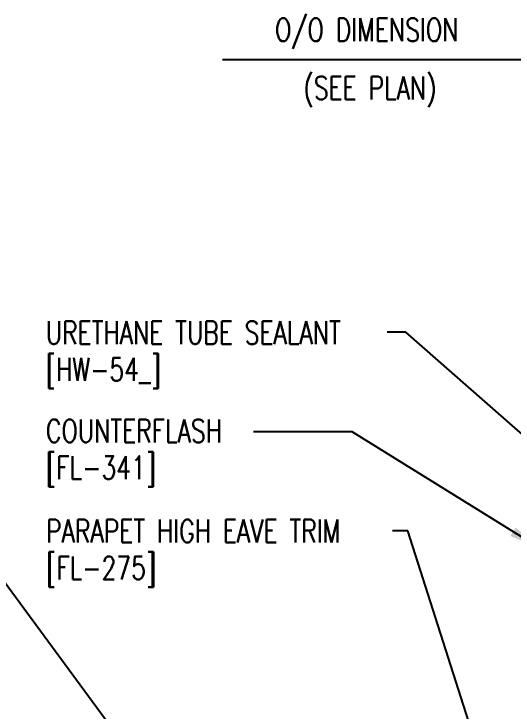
# Model space of a CAD drawing. Header units: inches. Extents: x 4.7 to 41.7, y 12.4 to 43.1.
# Drawn here: x 20.22 to 28.35, y 31.7 to 43.06 of the extents above; entities that cross this region are included whole.
import ezdxf

# ---------------------------------------------------------------- set-up
doc = ezdxf.new("R2010")
doc.units = ezdxf.units.IN
doc.header["$MEASUREMENT"] = 0
doc.layers.add('DIM', color=7, linetype='Continuous')
doc.layers.add('TEXT', color=2, linetype='Continuous')
doc.styles.add('TEXT1', font='ROMANS.shx', dxfattribs={"width": 0.75, "height": 0.375})
doc.dimstyles.new('DETAIL$7', dxfattribs={"dimscale": 4, "dimtxt": 0.09375, "dimasz": 0.125, "dimexe": 0.0625, "dimexo": 0.125, "dimgap": 0.0625, "dimtad": 1, "dimdec": 4, "dimzin": 3, "dimdsep": 46, "dimlunit": 4, "dimtxsty": 'TEXT1', "dimblk": 'ARCHTICK', "dimcen": 0.0625, "dimclrd": 7, "dimclre": 7, "dimclrt": 2, "dimadec": 0, "dimazin": 0, "dimtfac": 0.59375, "dimtdec": 4, "dimtmove": 0, "dimatfit": 3, "dimfxl": 0, "dimfrac": 2, "dimtolj": 1, "dimtzin": 3, "dimarcsym": 0})

# ---------------------------------------------------------------- blocks, each defined once
blk = doc.blocks.new('_ArchTick')
at = {"color": 0, "linetype": 'ByBlock', "const_width": 0.15}
blk.add_lwpolyline([(-0.5, -0.5), (0.5, 0.5)], dxfattribs=at)
blk = doc.blocks.new('dsc-FL-275')
at = {"layer": 'TEXT', "style": 'TEXT1', "width": 0.75}
for s, p in [('PARAPET HIGH EAVE TRIM', (0, 0)), ('[FL-275]', (0, -0.6))]:
    blk.add_text(s, height=0.375, dxfattribs=at).set_placement(p)
at = {"layer": 'TEXT', "style": 'TEXT1', "flags": 1}
for tag, p in [('COLOR', (0, -1.2)), ('CALC', (0, -1.2)), ('OPT1', (0, -1.2)), ('OPT2', (0, -1.2)), ('OPT3', (0, -1.2)), ('GAGE', (0, -1.2)), ('SHPLN', (0, -1.2)), ('PART', (0, -1.2)), ('DESCRIPTION', (0, -1.2)), ('MULTIPLE', (0, -1.2)), ('SPARE1', (0, -1.8)), ('SPARE2', (0, -1.8)), ('SPARE3', (0, -1.8)), ('SPARE4', (0, -1.8)), ('SPARE5', (0, -1.8)), ('SPARE6', (0, -1.8)), ('SPARE7', (0, -1.8)), ('SPARE8', (0, -1.8)), ('SPARE9', (0, -1.8)), ('SPARE10', (0, -1.8))]:
    blk.add_attdef(tag, p, '', height=0.375, dxfattribs=at)
blk = doc.blocks.new('dsc-HW-54_')
at = {"layer": 'TEXT', "style": 'TEXT1', "width": 0.75}
for s, p in [('URETHANE TUBE SEALANT', (0, 0)), ('[HW-54_]', (0, -0.6))]:
    blk.add_text(s, height=0.375, dxfattribs=at).set_placement(p)
at = {"layer": 'TEXT', "style": 'TEXT1', "flags": 1}
for tag, p in [('COLOR', (0, -1.2)), ('CALC', (0, -1.2)), ('OPT1', (0, -1.2)), ('OPT2', (0, -1.2)), ('OPT3', (0, -1.2)), ('GAGE', (0, -1.2)), ('SHPLN', (0, -1.2)), ('PART', (0, -1.2)), ('DESCRIPTION', (0, -1.2)), ('MULTIPLE', (0, -1.2)), ('SPARE1', (0, -1.8)), ('SPARE2', (0, -1.8)), ('SPARE3', (0, -1.8)), ('SPARE4', (0, -1.8)), ('SPARE5', (0, -1.8)), ('SPARE6', (0, -1.8)), ('SPARE7', (0, -1.8)), ('SPARE8', (0, -1.8)), ('SPARE9', (0, -1.8)), ('SPARE10', (0, -1.8))]:
    blk.add_attdef(tag, p, '', height=0.375, dxfattribs=at)
blk = doc.blocks.new('dsc-FL-341')
at = {"layer": 'TEXT', "style": 'TEXT1', "width": 0.75}
for s, p in [('COUNTERFLASH', (0, 0)), ('[FL-341]', (0, -0.6))]:
    blk.add_text(s, height=0.375, dxfattribs=at).set_placement(p)
at = {"layer": 'TEXT', "style": 'TEXT1', "flags": 1}
for tag, p in [('COLOR', (0, -1.2)), ('CALC', (0, -1.2)), ('OPT1', (0, -1.2)), ('OPT2', (0, -1.2)), ('OPT3', (0, -1.2)), ('GAGE', (0, -1.2)), ('SHPLN', (0, -1.2)), ('PART', (0, -1.2)), ('DESCRIPTION', (0, -1.2)), ('MULTIPLE', (0, -1.2)), ('SPARE1', (0, -1.8)), ('SPARE2', (0, -1.8)), ('SPARE3', (0, -1.8)), ('SPARE4', (0, -1.8)), ('SPARE5', (0, -1.8)), ('SPARE6', (0, -1.8)), ('SPARE7', (0, -1.8)), ('SPARE8', (0, -1.8)), ('SPARE9', (0, -1.8)), ('SPARE10', (0, -1.8))]:
    blk.add_attdef(tag, p, '', height=0.375, dxfattribs=at)

msp = doc.modelspace()

# ---------------------------------------------------------------- block references
for name, p in [('dsc-HW-54_', (20.73916, 37.67691)), ('dsc-FL-341', (20.74257, 36.07633)), ('dsc-FL-275', (20.74419, 34.44239))]:
    msp.add_blockref(name, p)

# ---------------------------------------------------------------- texts
at = {"layer": 'TEXT', "color": 2, "style": 'TEXT1', "width": 0.75}
for s, p in [('O/O DIMENSION', (24.47582, 42.6152)), ('(SEE PLAN)', (24.9392, 41.66879))]:
    msp.add_text(s, height=0.375, dxfattribs=at).set_placement(p)

# ---------------------------------------------------------------- leaders
at = {"layer": 'DIM'}
for points in [[(29.2762, 42.31262), (24.61888, 42.31262), (23.61655, 42.31262)], [(29.08924, 35.68848), (26.60838, 37.87189), (26.30446, 37.87189)], [(28.77874, 34.35569), (25.73406, 36.24637), (24.12509, 36.24637)], [(24.01416, 28.43804), (19.45513, 34.62158), (19.09758, 34.62158)], [(28.16257, 29.86555), (26.64003, 34.63332), (26.38974, 34.63332)], [(25.90099, 27.9739), (34.62912, 33.59797), (35.11758, 33.59797)]]:
    msp.add_leader(points, dimstyle='DETAIL$7', dxfattribs=at)

doc.saveas('drawing.dxf')
